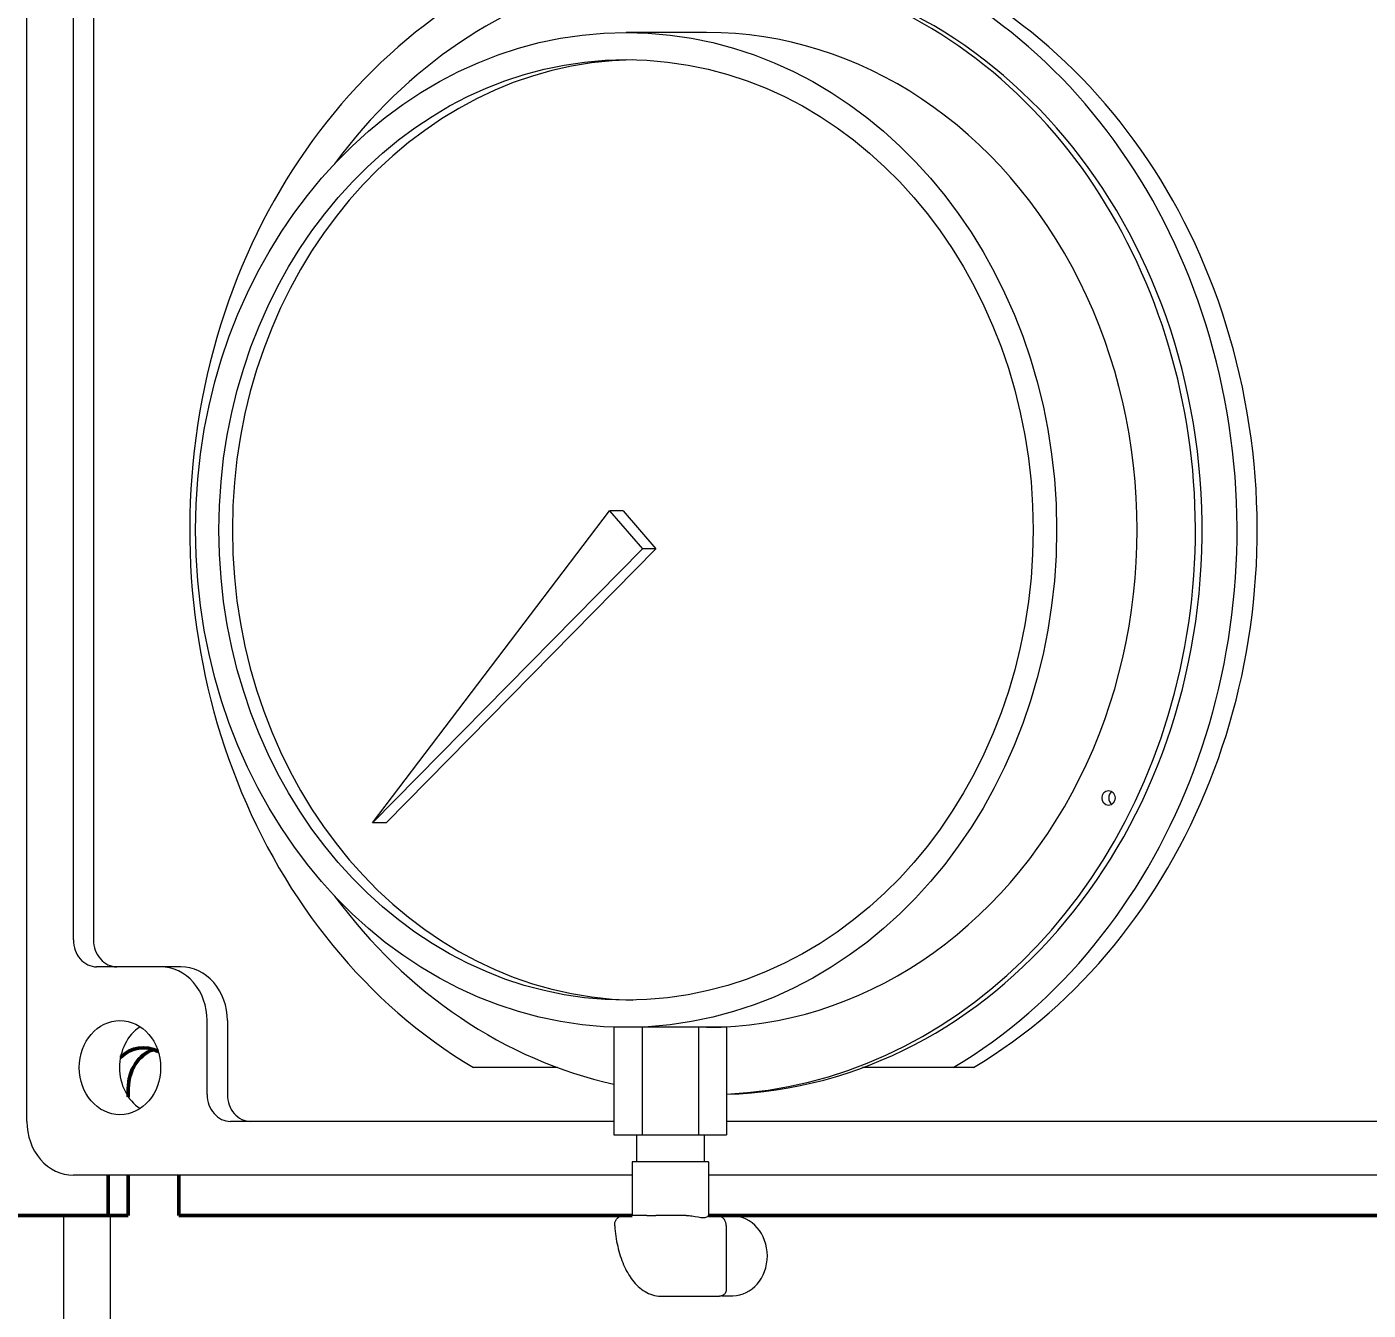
# Model space of a CAD drawing. Header units: inches. Extents: x 17 to 469, y 7 to 301.
# Drawn here: x 341.97 to 348.21, y 99.19 to 105.16 of the extents above; entities that cross this region are included whole.
import ezdxf

# ---------------------------------------------------------------- set-up
doc = ezdxf.new("R2010")
doc.units = ezdxf.units.IN
doc.header["$LTSCALE"] = 14
doc.header["$MEASUREMENT"] = 0
doc.layers.add('Dimension (ANSI)', color=7, linetype='Continuous', lineweight=25)
doc.layers.add('Visible (ANSI)', color=7, linetype='Continuous', lineweight=50)
doc.styles.add('MEMCOR Medium', font='arial.ttf')
doc.dimstyles.new('Default (ANSI)', dxfattribs={"dimscale": 14, "dimtxt": 0.15, "dimasz": 0.098425, "dimexe": 0.125, "dimexo": 0.0625, "dimgap": 0.031496, "dimtad": 0, "dimtih": 1, "dimtoh": 1, "dimdec": 4, "dimrnd": 1e-08, "dimzin": 3, "dimdsep": 46, "dimlunit": 5, "dimtxsty": 'MEMCOR Medium', "dimcen": 0.09, "dimdle": 0.393701, "dimclrd": 256, "dimclre": 256, "dimclrt": 256, "dimadec": 0, "dimazin": 1, "dimtfac": 0.8, "dimtofl": 0, "dimtmove": 0, "dimatfit": 3, "dimfxl": 1, "dimfrac": 1, "dimtolj": 1, "dimtzin": 4, "dimlwd": -1, "dimlwe": -1, "dimarcsym": 0})

# ---------------------------------------------------------------- blocks, each defined once
blk = doc.blocks.new('*D28')
at = {"layer": 'Defpoints', "color": 0, "transparency": 16777216}
for p in [(297.3571, 132.0242), (359.3973, 132.0242), (339.7377, 39.5092)]:
    blk.add_point(p, dxfattribs=at)
at = {"layer": 'Dimension (ANSI)', "transparency": 16777216}
for p, q in [((358.5223, 132.0242), (295.6071, 132.0242)), ((297.3571, 130.6463), (297.3571, 97.371)), ((297.3571, 40.8872), (297.3571, 83.0532)), ((338.8627, 39.5092), (295.6071, 39.5092))]:
    blk.add_line(p, q, dxfattribs=at)
for points in [[(297.1274, 130.6463), (297.5867, 130.6463), (297.3571, 132.0242)], [(297.1274, 40.8872), (297.5867, 40.8872), (297.3571, 39.5092)]]:
    blk.add_solid(points, dxfattribs=at)
at = {"layer": 'Dimension (ANSI)', "transparency": 16777216, "char_height": 2.1, "attachment_point": 5, "style": 'MEMCOR Medium'}
for s, insert in [('\\A1; \\fArial|b0|i0;92{\\H0.8x;\\S1#2;} in', (297.3571, 92.3578)), ('\\A1;[2349.9 mm]{\\P\\fArial|b0|i0;SHIPPING HEIGHT\\P\\fArial|b0|i0;REF.}', (297.3571, 85.1989))]:
    blk.add_mtext(s, dxfattribs=dict(at, insert=insert))

msp = doc.modelspace()

# ---------------------------------------------------------------- linework, layer by layer
at = {"layer": 'Visible (ANSI)', "linetype": 'Continuous', "lineweight": 18}
for p, q in [((341.974767, 100.071711), (341.974767, 107.571711)), ((342.191304, 100.915461), (342.191304, 106.727961)), ((342.285054, 106.727961), (342.285054, 100.915461)), ((345.137016, 105.134176), (344.762016, 105.134176)), ((343.583144, 101.460432), (344.68547, 102.910065)), ((344.74797, 102.910065), (344.68547, 102.910065)), ((344.68547, 102.910065), (344.838563, 102.733288)), ((344.74797, 102.910065), (344.901063, 102.733288)), ((344.838563, 102.733288), (343.583144, 101.460432)), ((344.901063, 102.733288), (343.645644, 101.460432)), ((344.901063, 102.733288), (344.838563, 102.733288)), ((343.645644, 101.460432), (343.583144, 101.460432)), ((342.597223, 100.790461), (342.299557, 100.790461)), ((342.690973, 100.790461), (342.597223, 100.790461)), ((342.813729, 100.196747), (342.813729, 100.540461)), ((342.907479, 100.540461), (342.907479, 100.196747)), ((344.762016, 100.509176), (344.705474, 100.509176)), ((344.705474, 100.509176), (344.705474, 100.009176)), ((344.83659, 100.509176), (344.762016, 100.509176)), ((344.83659, 100.509176), (344.83659, 100.009176)), ((345.098822, 100.509176), (344.83659, 100.509176)), ((345.098822, 100.509176), (345.098822, 100.009176)), ((345.229937, 100.509176), (345.098822, 100.509176)), ((345.229937, 100.509176), (345.229937, 100.009176)), ((344.443668, 100.321747), (344.0523, 100.321747)), ((346.284232, 100.321747), (345.861614, 100.321747)), ((346.377982, 100.321747), (346.284232, 100.321747)), ((344.705474, 100.071747), (342.921982, 100.071747)), ((350.442832, 100.071747), (345.229937, 100.071747)), ((344.705474, 100.009176), (344.83659, 100.009176)), ((344.810725, 100.009176), (344.810725, 99.884176)), ((344.83659, 100.009176), (345.098822, 100.009176)), ((345.098822, 100.009176), (345.229937, 100.009176)), ((345.124686, 100.009176), (345.124686, 99.884176)), ((345.145205, 99.884176), (344.790207, 99.884176)), ((344.790207, 99.884176), (344.790207, 99.634176)), ((345.145205, 99.884176), (345.145205, 99.633527)), ((344.790207, 99.821711), (342.191273, 99.821711)), ((350.527564, 99.821711), (345.145205, 99.821711)), ((342.146215, 97.009211), (342.146215, 99.634211)), ((342.362722, 99.634211), (342.362722, 97.009211)), ((344.859319, 99.634176), (344.754402, 99.634176)), ((345.005085, 99.634176), (344.900168, 99.634176)), ((345.04167, 99.634176), (345.005085, 99.634176)), ((345.181664, 99.634176), (345.145205, 99.634176)), ((345.19666, 99.631936), (345.258822, 99.631936)), ((345.227914, 99.587926), (345.227914, 99.289243)), ((344.926248, 99.259176), (345.196786, 99.259176)), ((345.20919, 99.261417), (345.258822, 99.261417))]:
    msp.add_line(p, q, dxfattribs=at)
at = {"layer": 'Visible (ANSI)'}
for p, q in [((342.446417, 100.224211), (342.446417, 100.186416)), ((342.352667, 99.634211), (342.352667, 99.821711)), ((342.446417, 99.821711), (342.446417, 99.634211)), ((342.681757, 99.821711), (342.681757, 99.634211)), ((341.068044, 99.634211), (342.352667, 99.634211)), ((342.446417, 99.634211), (342.352667, 99.634211)), ((342.681757, 99.634211), (344.790207, 99.634211)), ((345.145205, 99.634211), (350.527564, 99.634211))]:
    msp.add_line(p, q, dxfattribs=at)
at = {"layer": 'Visible (ANSI)', "linetype": 'Continuous', "lineweight": 18}
for centre, major_axis, start_param, end_param in [((345.137016, 102.821676), (0, 2.625), 3.1824788, 7.14836042), ((345.168266, 102.821676), (0, 2.8125), 3.61752935, 8.94884126), ((345.262016, 102.821676), (0, 2.8125), 3.61752935, 6.28318531), ((345.168266, 102.821676), (0, 2.625), 3.1687243, 6.28318531), ((345.137016, 102.821676), (0, 2.3125), 3.14159265, 6.28318531), ((344.824516, 102.821676), (0, 2.186419), 0.01650463, 3.12508802), ((347.037563, 101.575478), (0, -0.035), 3.68317357, 5.74160439), ((345.137016, 102.821676), (0, -2.625), 5.41801019, 6.09219719), ((342.299557, 100.915461), (0, -0.125), 4.71238898, 6.28318531), ((342.393307, 100.915461), (0, -0.125), 4.71238898, 6.28318531), ((342.597223, 100.540461), (0, 0.25), 4.71238898, 6.28318531), ((342.690973, 100.540461), (0, 0.25), 4.71238898, 6.28318531), ((342.59528, 100.321711), (0, -0.21875), 3.65927979, 5.76549818), ((342.921982, 100.196747), (0, -0.125), 4.71238898, 6.28318531), ((343.015732, 100.196747), (0, -0.125), 4.71238898, 6.28318531), ((342.191273, 100.071711), (0, -0.25), 4.71238898, 6.28318531), ((345.258822, 99.446676), (0, -0.18526), 0, 3.14159265)]:
    msp.add_ellipse(centre, major_axis=major_axis, ratio=0.8660254, start_param=start_param, end_param=end_param, dxfattribs=at)
for centre, major_axis in [((344.762016, 102.821676), (0, 2.3125)), ((344.762016, 102.821676), (0, 2.186419)), ((347.006313, 101.575478), (0, -0.035)), ((342.40778, 100.321711), (0, 0.21875))]:
    msp.add_ellipse(centre, major_axis=major_axis, ratio=0.8660254, dxfattribs=at)
at = {"layer": 'Visible (ANSI)'}
for centre, start_param, end_param in [((342.517212, 100.224211), 5.85423058, 6.99094906), ((342.610962, 100.224211), 0.28887788, 1.57079633)]:
    msp.add_ellipse(centre, major_axis=(0, 0.19), ratio=0.8660254, start_param=start_param, end_param=end_param, dxfattribs=at)
at = {"layer": 'Visible (ANSI)', "linetype": 'Continuous', "lineweight": 18}
for points, knots in [([(344.709199, 99.585928), (344.708938, 99.589613), (344.709031, 99.593558), (344.710468, 99.601992), (344.711841, 99.606529), (344.716466, 99.615341), (344.719672, 99.61958), (344.72735, 99.626315), (344.731589, 99.6289), (344.740641, 99.632583), (344.745537, 99.633642), (344.751643, 99.634125), (344.753034, 99.634176), (344.754402, 99.634176)], [-0.0996467033, -0.0996467033, -0.0996467033, -0.0996467033, -0.0797173627, -0.0797173627, -0.059788022, -0.059788022, -0.0404369291, -0.0404369291, -0.0233806816, -0.0233806816, -0.0053942126, -0.0053942126, 0, 0, 0, 0]), ([(344.709199, 99.585928), (344.711502, 99.553413), (344.716142, 99.52143), (344.72999, 99.46052), (344.739183, 99.431598), (344.762145, 99.378466), (344.775887, 99.354227), (344.808717, 99.311953), (344.827897, 99.293781), (344.87191, 99.267894), (344.896711, 99.259979), (344.92351, 99.259196), (344.924879, 99.259176), (344.926248, 99.259176)], [1.71152429, 1.71152429, 1.71152429, 1.71152429, 1.99753796, 1.99753796, 2.28355164, 2.28355164, 2.56956531, 2.56956531, 2.85557898, 2.85557898, 3.12698871, 3.12698871, 3.14159265, 3.14159265, 3.14159265, 3.14159265]), ([(344.859319, 99.634176), (344.865717, 99.634218), (344.872342, 99.634135), (344.878956, 99.634135), (344.885571, 99.634135), (344.892725, 99.634218), (344.900168, 99.634176)], [1.118517942, 1.118517942, 1.118517942, 1.118517942, 1.176718059, 1.176718059, 1.176718059, 1.234918175, 1.234918175, 1.234918175, 1.234918175]), ([(345.04167, 99.634176), (345.050864, 99.634179), (345.059818, 99.633357), (345.089816, 99.629344), (345.108345, 99.624898), (345.121425, 99.624898), (345.134504, 99.624898), (345.142588, 99.629344), (345.145021, 99.632737), (345.145203, 99.633189), (345.145203, 99.633528)], [2.000751798, 2.000751798, 2.000751798, 2.000751798, 2.079672535, 2.079672535, 2.279000165, 2.279000165, 2.279000165, 2.478327794, 2.478327794, 2.514238801, 2.514238801, 2.514238801, 2.514238801]), ([(345.227914, 99.587926), (345.227914, 99.59231), (345.227386, 99.596887), (345.224802, 99.606125), (345.222716, 99.610787), (345.216945, 99.619128), (345.213327, 99.622799), (345.205269, 99.628542), (345.200874, 99.630631), (345.191869, 99.633421), (345.187265, 99.634066), (345.182453, 99.634172), (345.182058, 99.634176), (345.181664, 99.634176)], [-1.04719755, -1.04719755, -1.04719755, -1.04719755, -0.83775804, -0.83775804, -0.62831853, -0.62831853, -0.42703691, -0.42703691, -0.2282757, -0.2282757, -0.01883619, -0.01883619, 0, 0, 0, 0]), ([(345.227914, 99.289243), (345.227914, 99.286042), (345.227365, 99.28277), (345.225416, 99.276836), (345.224012, 99.274231), (345.220746, 99.269518), (345.218886, 99.267683), (345.214825, 99.264253), (345.212888, 99.263183), (345.208544, 99.261005), (345.20691, 99.260583), (345.203333, 99.259622), (345.202297, 99.259533), (345.200603, 99.259324), (345.200064, 99.259286), (345.199083, 99.259222), (345.198704, 99.259208), (345.197997, 99.259187), (345.197695, 99.259182), (345.197193, 99.259177), (345.196986, 99.259176), (345.196786, 99.259176)], [0.0430406362, 0.0430406362, 0.0430406362, 0.0430406362, 0.0434898537, 0.0434898537, 0.0439623928, 0.0439623928, 0.0445596211, 0.0445596211, 0.0454601413, 0.0454601413, 0.0470974462, 0.0470974462, 0.0501170551, 0.0501170551, 0.0531762755, 0.0531762755, 0.0568948483, 0.0568948483, 0.0612500798, 0.0612500798, 0.0648167937, 0.0648167937, 0.0648167937, 0.0648167937])]:
    msp.add_open_spline(points, degree=3, knots=knots, dxfattribs=at)

# ---------------------------------------------------------------- dimensions: what is measured, and where the dimension line sits
at = {"layer": 'Dimension (ANSI)'}
dim = msp.add_linear_dim(base=(297.357054, 132.024211), p1=(339.737689, 39.509211), p2=(359.397256, 132.024211), angle=90, text=' \\fArial|b0|i0;<> in\\X[2349.9 mm]{\\P\\fArial|b0|i0;SHIPPING HEIGHT\\P\\fArial|b0|i0;REF.}', dimstyle='Default (ANSI)', override={"dimgap": 0.031496, "dimdec": 4, "dimpost": '', "dimtol": 0, "dimlim": 0, "dimtp": 0, "dimtm": 0, "dimtdec": 2, "dimatfit": 1}, dxfattribs=at)
dim.commit()
dim.dimension.update_dxf_attribs({"geometry": '*D28', "text_midpoint": (297.357054, 90.212079), "dimtype": 160})

doc.saveas('drawing.dxf')
